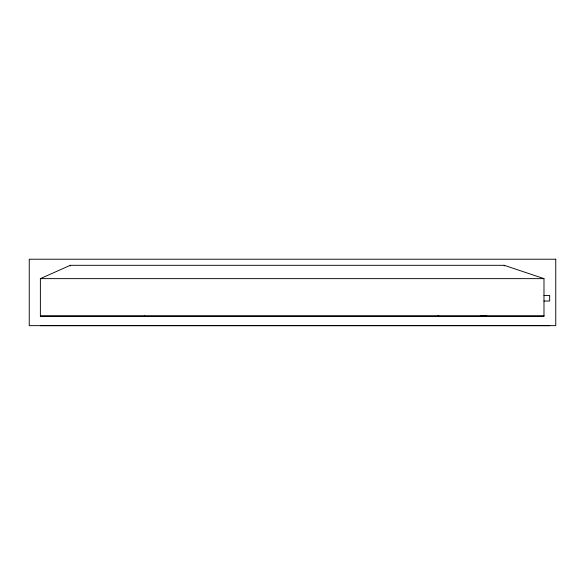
<?xml version="1.0" encoding="UTF-8"?>
<svg xmlns="http://www.w3.org/2000/svg" width="585" height="585" viewBox="0 0 585 585"><rect width="100%" height="100%" fill="white"/><g stroke="black" fill="none" stroke-linecap="round" stroke-linejoin="round"><path stroke-width="0.88" d="M40.38 278.635L70.288 265.319L504.27 265.319L543.984 278.635L543.984 316.514L40.38 316.514L40.38 278.635L543.984 278.635M486.267 316.178L485.784 316.185M480.658 316.039L481.594 316.273M485.784 316.324L485.287 316.185M480.409 316.273L480.088 316.324M485.872 316.324L486.281 316.317L486.296 315.425M481.389 316.039L483.217 316.185M481.243 316.273L480.409 316.324M485.272 316.324L483.013 316.324M543.984 295.476L549.659 295.476L549.659 301.034L543.984 301.048M40.38 315.71L543.984 315.71M483.071 316.039L486.281 316.046M438.026 316.397L438.662 316.397L438.662 315.798M481.843 316.273L482.749 316.273M482.618 316.185L480.841 316.185M480.592 316.324L486.281 316.273M549.739 325.648L40.497 325.648M504.27 265.319L504.27 265.956M438.026 315.798L438.026 316.434M144.458 315.79L144.458 316.434M70.288 265.319L70.288 265.956M555.75 259.221L29.25 259.221L29.25 325.648L555.75 325.648L555.75 259.221"/></g></svg>
